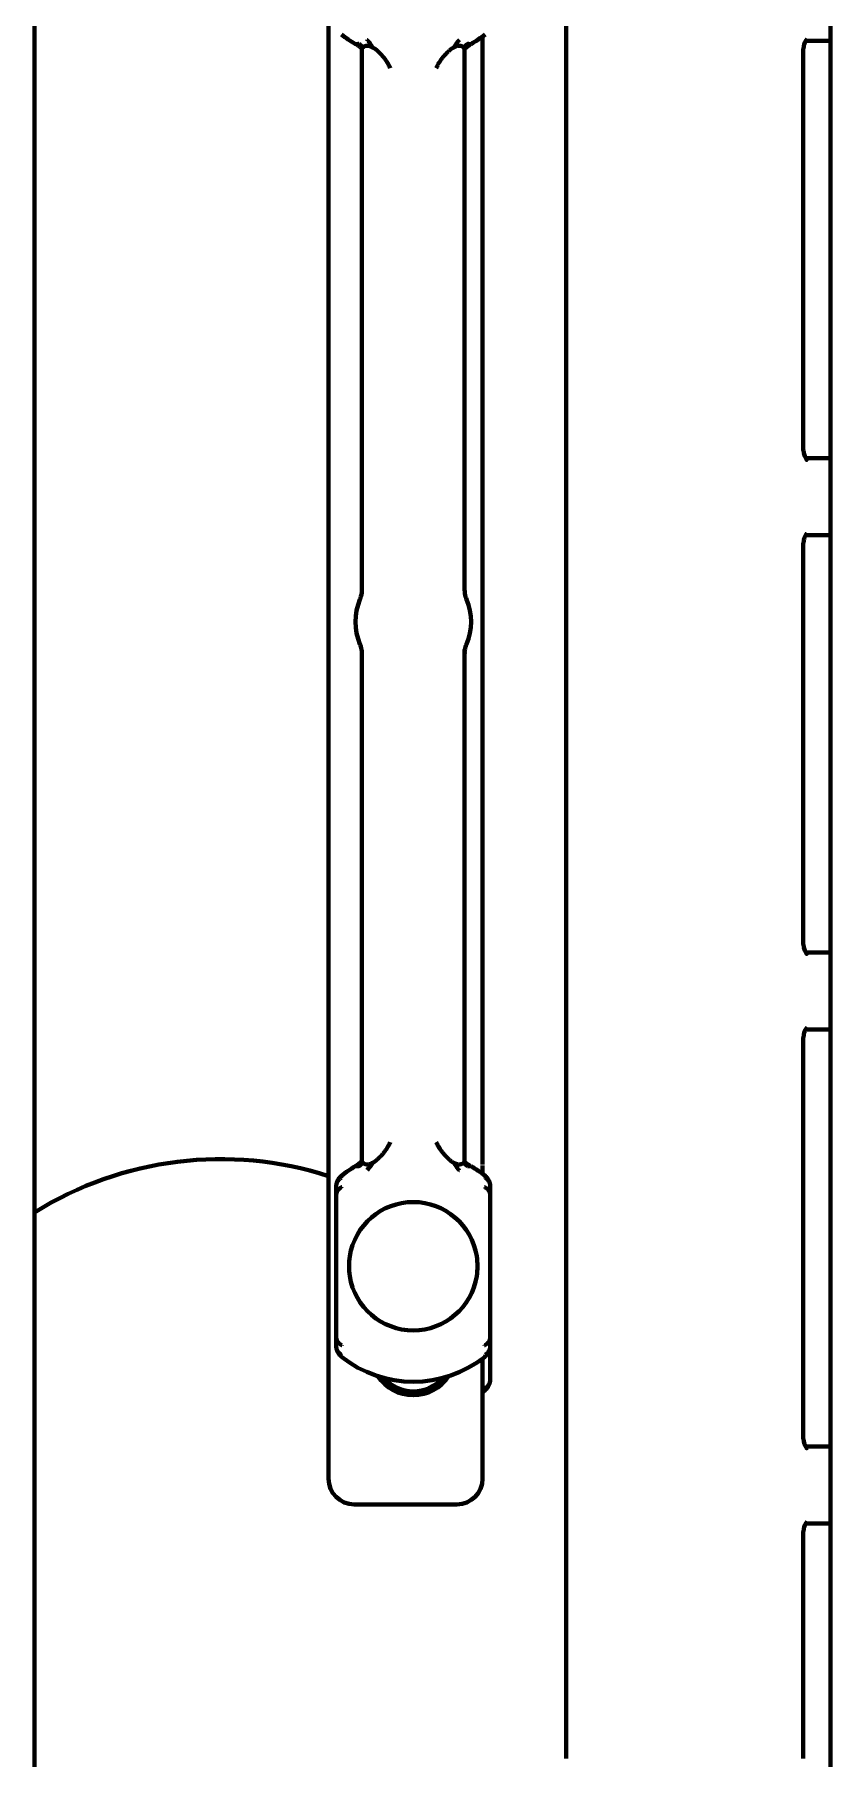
# Model space of a CAD drawing. Header units: inches. Extents: x -3022 to 7311, y 343 to 5680.
# Drawn here: x 5468.5 to 5499.5, y 2340.8 to 2407.9 of the extents above; entities that cross this region are included whole.
import ezdxf

# ---------------------------------------------------------------- set-up
doc = ezdxf.new("R2010")
doc.units = ezdxf.units.IN

msp = doc.modelspace()

# ---------------------------------------------------------------- linework, layer by layer
at = {"linetype": 'Continuous', "lineweight": 70}
for p, q in [((5468.479, 3920.692), (5468.479, 2255.492)), ((5499.479, 2281.295), (5499.479, 3919.296)), ((5479.929, 2522.045), (5479.929, 2351.695)), ((5489.182, 2439.695), (5489.182, 2340.797)), ((5481.229, 2407.391), (5481.229, 2386.146)), ((5485.228, 2407.392), (5485.184, 2407.443)), ((5485.228, 2386.321), (5485.228, 2407.391)), ((5485.929, 2407.869), (5485.929, 2363.935)), ((5499.479, 2407.695), (5498.513, 2407.695)), ((5498.41, 2391.945), (5498.41, 2407.195)), ((5498.551, 2391.445), (5499.479, 2391.445)), ((5498.41, 2372.695), (5498.41, 2387.945)), ((5499.479, 2388.445), (5498.513, 2388.445)), ((5485.302, 2385.944), (5485.303, 2385.941)), ((5481.155, 2384.197), (5481.154, 2384.2)), ((5481.229, 2383.82), (5481.229, 2364.05)), ((5485.228, 2364.05), (5485.228, 2383.995)), ((5498.551, 2372.195), (5499.479, 2372.195)), ((5499.479, 2369.195), (5498.513, 2369.195)), ((5498.41, 2353.445), (5498.41, 2368.695)), ((5485.929, 2363.888), (5485.929, 2363.572)), ((5480.432, 2363.496), (5480.475, 2363.442)), ((5485.982, 2363.442), (5486.025, 2363.496)), ((5480.229, 2362.721), (5480.229, 2357.22)), ((5486.229, 2357.22), (5486.229, 2362.721)), ((5480.475, 2356.499), (5480.432, 2356.445)), ((5485.929, 2356.371), (5485.929, 2351.695)), ((5486.025, 2356.445), (5485.982, 2356.499)), ((5486.229, 2356.855), (5486.229, 2355.562)), ((5486.028, 2355.147), (5485.928, 2355.07)), ((5498.551, 2352.945), (5499.479, 2352.945)), ((5484.929, 2350.695), (5480.929, 2350.695)), ((5499.479, 2349.945), (5498.513, 2349.945)), ((5498.41, 2340.796), (5498.41, 2349.445))]:
    msp.add_line(p, q, dxfattribs=at)
for centre, radius, start, end in [((5483.229, 2411.47), 4.5, 231.57762, 240.00161), ((5483.229, 2411.47), 4.5, 299.99838, 308.43273), ((5483.229, 2385.07), 2.25, 157.23257, 202.76743), ((5483.229, 2385.07), 2.25, 337.23257, 22.76743), ((5475.728, 2350.447), 13.695, 72.13713, 121.95931), ((5483.229, 2359.97), 4.5, 119.99839, 128.43252), ((5483.229, 2359.97), 4.5, 51.57673, 60.00161), ((5483.229, 2359.97), 2.5, 8.88512, 171.11488), ((5483.229, 2359.97), 2.5, 171.11488, 188.88512), ((5483.229, 2359.97), 2.5, 351.11488, 8.88512), ((5483.229, 2359.97), 2.5, 188.88512, 351.11488), ((5483.229, 2359.97), 4.5, 231.57763, 308.4734), ((5483.229, 2356.595), 1.65, 213.43781, 326.56219), ((5483.229, 2356.595), 1.5, 220.75313, 319.2525), ((5485.699, 2355.562), 0.53, 308.4745, 0), ((5480.929, 2351.695), 1, 180, 270), ((5484.929, 2351.695), 1, 270, 0)]:
    msp.add_arc(centre, radius, start, end, dxfattribs=at)
for centre, major_axis, ratio, start_param, end_param in [((5486.216, 2406.288), (1.342, 0.629), 0.999709, 1.654922, 1.870026), ((5480.241, 2365.153), (1.342, 0.629), 0.999709, 4.796522, 5.011626), ((5480.741, 2363.102), (-0.312, 0.391), 0.210527, 6.282797, 6.783546), ((5485.716, 2356.838), (0.312, -0.391), 0.212305, 0.000913, 0.500435)]:
    msp.add_ellipse(centre, major_axis=major_axis, ratio=ratio, start_param=start_param, end_param=end_param, dxfattribs=at)
for points, knots in [([(5481.114, 2407.576), (5481.102, 2407.576), (5481.08, 2407.575), (5481.054, 2407.574), (5481.033, 2407.574), (5481.016, 2407.573), (5481.003, 2407.573), (5480.993, 2407.573), (5480.985, 2407.573), (5480.98, 2407.573), (5480.979, 2407.573), (5480.979, 2407.573)], [0, 0, 0, 0, 0.111111, 0.222222, 0.333333, 0.444444, 0.555555, 0.666666, 0.777777, 0.888888, 1, 1, 1, 1]), ([(5480.979, 2407.573), (5480.979, 2407.573), (5480.98, 2407.573), (5480.98, 2407.572), (5480.98, 2407.572)], [0, 0, 0, 0, 0.799483, 1, 1, 1, 1]), ([(5481.65, 2407.441), (5481.611, 2407.463), (5481.572, 2407.479), (5481.523, 2407.493), (5481.514, 2407.495), (5481.495, 2407.499), (5481.486, 2407.501), (5481.458, 2407.505), (5481.441, 2407.506), (5481.415, 2407.505), (5481.407, 2407.505), (5481.391, 2407.503), (5481.383, 2407.502), (5481.361, 2407.498), (5481.347, 2407.493), (5481.328, 2407.485), (5481.322, 2407.482), (5481.311, 2407.476), (5481.295, 2407.465), (5481.281, 2407.453), (5481.273, 2407.444)], [0, 0, 0, 0, 0.25, 0.25, 0.3125, 0.3125, 0.375, 0.375, 0.5, 0.5, 0.5625, 0.5625, 0.625, 0.625, 0.75, 0.75, 0.8125, 0.8125, 0.875, 1, 1, 1, 1]), ([(5485.184, 2407.444), (5485.168, 2407.462), (5485.148, 2407.477), (5485.116, 2407.491), (5485.11, 2407.493), (5485.096, 2407.497), (5485.089, 2407.499), (5485.067, 2407.503), (5485.051, 2407.505), (5485.026, 2407.506), (5485.017, 2407.505), (5484.999, 2407.504), (5484.99, 2407.503), (5484.963, 2407.5), (5484.944, 2407.496), (5484.915, 2407.488), (5484.905, 2407.485), (5484.885, 2407.478), (5484.876, 2407.474), (5484.846, 2407.462), (5484.827, 2407.452), (5484.807, 2407.441)], [0, 0, 0, 0, 0.25, 0.25, 0.3125, 0.3125, 0.375, 0.375, 0.5, 0.5, 0.5625, 0.5625, 0.625, 0.625, 0.75, 0.75, 0.8125, 0.8125, 0.875, 0.875, 1, 1, 1, 1]), ([(5485.479, 2407.573), (5485.478, 2407.573), (5485.478, 2407.573), (5485.478, 2407.573), (5485.478, 2407.573), (5485.477, 2407.573), (5485.472, 2407.573), (5485.464, 2407.573), (5485.452, 2407.573), (5485.435, 2407.573), (5485.413, 2407.574), (5485.384, 2407.575), (5485.357, 2407.576), (5485.343, 2407.576), (5485.343, 2407.576), (5485.342, 2407.576)], [0, 0, 0, 0, 0.000001, 0.000001, 0.000001, 0.125, 0.25, 0.375, 0.5, 0.625, 0.749999, 0.874999, 0.999999, 0.999999, 1, 1, 1, 1]), ([(5498.41, 2407.195), (5498.41, 2407.271), (5498.421, 2407.414), (5498.466, 2407.597), (5498.521, 2407.721), (5498.552, 2407.761), (5498.556, 2407.766), (5498.556, 2407.766)], [0, 0, 0, 0, 0.239269, 0.485113, 0.691034, 0.916821, 1, 1, 1, 1]), ([(5498.556, 2391.376), (5498.556, 2391.375), (5498.554, 2391.377), (5498.528, 2391.409), (5498.478, 2391.514), (5498.431, 2391.674), (5498.412, 2391.829), (5498.41, 2391.921), (5498.41, 2391.945)], [0, 0, 0, 0, 0.064595, 0.272965, 0.480399, 0.692617, 0.92171, 1, 1, 1, 1]), ([(5498.41, 2387.945), (5498.41, 2388.021), (5498.421, 2388.164), (5498.466, 2388.347), (5498.521, 2388.471), (5498.552, 2388.511), (5498.556, 2388.516), (5498.556, 2388.516)], [0, 0, 0, 0, 0.239269, 0.485113, 0.691034, 0.916821, 1, 1, 1, 1]), ([(5481.225, 2386.321), (5481.227, 2386.29), (5481.226, 2386.213), (5481.208, 2386.107), (5481.182, 2386.017), (5481.164, 2385.967), (5481.155, 2385.945), (5481.153, 2385.939), (5481.152, 2385.938), (5481.152, 2385.936), (5481.151, 2385.935), (5481.151, 2385.935), (5481.152, 2385.936), (5481.153, 2385.939), (5481.154, 2385.942)], [0, 0, 0, 0, 0.192641, 0.46939, 0.660242, 0.766372, 0.796104, 0.80381, 0.809134, 0.815266, 0.825483, 0.848577, 0.923342, 1, 1, 1, 1]), ([(5485.302, 2385.944), (5485.302, 2385.945), (5485.29, 2385.974), (5485.246, 2386.1), (5485.23, 2386.224), (5485.23, 2386.321)], [0, 0, 0, 0, 0.009299, 0.261296, 1, 1, 1, 1]), ([(5481.155, 2384.197), (5481.155, 2384.196), (5481.167, 2384.168), (5481.204, 2384.057), (5481.234, 2383.932), (5481.226, 2383.835), (5481.224, 2383.82)], [0, 0, 0, 0, 0.009262, 0.246774, 0.884162, 1, 1, 1, 1]), ([(5485.232, 2383.82), (5485.23, 2383.852), (5485.231, 2383.928), (5485.25, 2384.035), (5485.275, 2384.125), (5485.293, 2384.174), (5485.302, 2384.196), (5485.304, 2384.202), (5485.305, 2384.203), (5485.305, 2384.204), (5485.306, 2384.206), (5485.306, 2384.206), (5485.305, 2384.205), (5485.304, 2384.201), (5485.303, 2384.199)], [0, 0, 0, 0, 0.194649, 0.470857, 0.661147, 0.766771, 0.796187, 0.803844, 0.809152, 0.815288, 0.825535, 0.848758, 0.924174, 1, 1, 1, 1]), ([(5498.556, 2372.126), (5498.556, 2372.125), (5498.554, 2372.127), (5498.528, 2372.159), (5498.478, 2372.264), (5498.431, 2372.424), (5498.412, 2372.579), (5498.41, 2372.671), (5498.41, 2372.695)], [0, 0, 0, 0, 0.064595, 0.272965, 0.480399, 0.692617, 0.92171, 1, 1, 1, 1]), ([(5498.41, 2368.695), (5498.41, 2368.771), (5498.421, 2368.914), (5498.466, 2369.097), (5498.521, 2369.221), (5498.552, 2369.261), (5498.556, 2369.266), (5498.556, 2369.266)], [0, 0, 0, 0, 0.239269, 0.485113, 0.691034, 0.916821, 1, 1, 1, 1]), ([(5480.978, 2363.867), (5480.979, 2363.868), (5480.979, 2363.868), (5480.979, 2363.868), (5480.979, 2363.868), (5480.98, 2363.868), (5480.985, 2363.868), (5480.993, 2363.868), (5481.005, 2363.868), (5481.022, 2363.867), (5481.044, 2363.867), (5481.073, 2363.866), (5481.1, 2363.865), (5481.114, 2363.864)], [0, 0, 0, 0, 0.000002, 0.000002, 0.000002, 0.125002, 0.250001, 0.375001, 0.500001, 0.625001, 0.75, 0.875, 1, 1, 1, 1]), ([(5481.273, 2363.997), (5481.289, 2363.979), (5481.309, 2363.964), (5481.341, 2363.95), (5481.347, 2363.948), (5481.361, 2363.944), (5481.368, 2363.942), (5481.39, 2363.937), (5481.406, 2363.936), (5481.431, 2363.935), (5481.44, 2363.935), (5481.458, 2363.936), (5481.467, 2363.937), (5481.495, 2363.941), (5481.513, 2363.945), (5481.542, 2363.953), (5481.552, 2363.956), (5481.572, 2363.963), (5481.581, 2363.967), (5481.611, 2363.979), (5481.63, 2363.989), (5481.65, 2364)], [0, 0, 0, 0, 0.25, 0.25, 0.3125, 0.3125, 0.375, 0.375, 0.5, 0.5, 0.5625, 0.5625, 0.625, 0.625, 0.75, 0.75, 0.8125, 0.8125, 0.875, 0.875, 1, 1, 1, 1]), ([(5484.807, 2364), (5484.846, 2363.978), (5484.885, 2363.962), (5484.934, 2363.948), (5484.943, 2363.946), (5484.962, 2363.942), (5484.971, 2363.94), (5484.999, 2363.936), (5485.016, 2363.935), (5485.042, 2363.936), (5485.05, 2363.936), (5485.066, 2363.938), (5485.074, 2363.939), (5485.096, 2363.943), (5485.11, 2363.948), (5485.129, 2363.956), (5485.135, 2363.959), (5485.146, 2363.965), (5485.162, 2363.975), (5485.176, 2363.988), (5485.184, 2363.997)], [0, 0, 0, 0, 0.25, 0.25, 0.3125, 0.3125, 0.375, 0.375, 0.5, 0.5, 0.5625, 0.5625, 0.625, 0.625, 0.75, 0.75, 0.8125, 0.8125, 0.875, 1, 1, 1, 1]), ([(5485.184, 2363.997), (5485.19, 2364.004), (5485.2, 2364.017), (5485.211, 2364.03), (5485.219, 2364.04), (5485.224, 2364.045), (5485.227, 2364.048), (5485.228, 2364.049), (5485.228, 2364.049)], [0, 0, 0, 0, 0.166664, 0.333327, 0.499991, 0.666654, 0.833318, 1, 1, 1, 1]), ([(5485.343, 2363.864), (5485.355, 2363.865), (5485.377, 2363.866), (5485.403, 2363.867), (5485.424, 2363.867), (5485.441, 2363.868), (5485.454, 2363.868), (5485.464, 2363.868), (5485.472, 2363.868), (5485.477, 2363.868), (5485.478, 2363.868), (5485.478, 2363.868)], [0, 0, 0, 0, 0.111111, 0.222222, 0.333333, 0.444444, 0.555555, 0.666666, 0.777777, 0.888888, 1, 1, 1, 1]), ([(5485.478, 2363.868), (5485.478, 2363.868), (5485.477, 2363.868), (5485.477, 2363.869), (5485.477, 2363.869)], [0, 0, 0, 0, 0.799482, 1, 1, 1, 1]), ([(5480.43, 2363.495), (5480.427, 2363.492), (5480.421, 2363.487), (5480.411, 2363.479), (5480.402, 2363.471), (5480.393, 2363.462), (5480.384, 2363.453), (5480.375, 2363.444), (5480.366, 2363.435), (5480.358, 2363.425), (5480.349, 2363.415), (5480.341, 2363.404), (5480.332, 2363.393), (5480.324, 2363.382), (5480.317, 2363.371), (5480.309, 2363.359), (5480.302, 2363.347), (5480.294, 2363.334), (5480.288, 2363.321), (5480.282, 2363.31), (5480.278, 2363.301), (5480.274, 2363.292), (5480.27, 2363.283), (5480.266, 2363.272), (5480.261, 2363.261), (5480.257, 2363.248), (5480.252, 2363.234), (5480.248, 2363.219), (5480.243, 2363.202), (5480.239, 2363.185), (5480.236, 2363.166), (5480.233, 2363.146), (5480.231, 2363.124), (5480.229, 2363.102), (5480.229, 2363.086), (5480.229, 2363.078)], [0, 0, 0, 0, 0.025171, 0.050666, 0.076486, 0.102633, 0.129109, 0.155914, 0.18305, 0.210518, 0.238318, 0.266453, 0.294923, 0.323728, 0.352869, 0.382347, 0.412161, 0.442313, 0.472802, 0.503628, 0.520183, 0.539089, 0.56035, 0.583969, 0.609949, 0.638294, 0.669006, 0.702086, 0.737538, 0.775362, 0.815557, 0.858122, 0.903055, 0.950349, 1, 1, 1, 1]), ([(5480.229, 2363.078), (5480.229, 2363.082), (5480.229, 2363.088), (5480.229, 2363.098), (5480.23, 2363.107), (5480.231, 2363.116), (5480.232, 2363.125), (5480.233, 2363.133), (5480.234, 2363.142), (5480.236, 2363.15), (5480.238, 2363.158), (5480.24, 2363.166), (5480.242, 2363.174), (5480.244, 2363.181), (5480.246, 2363.189), (5480.249, 2363.196), (5480.251, 2363.202), (5480.254, 2363.209), (5480.256, 2363.215), (5480.259, 2363.222), (5480.262, 2363.228), (5480.264, 2363.233), (5480.267, 2363.239), (5480.27, 2363.244), (5480.273, 2363.249), (5480.275, 2363.254), (5480.278, 2363.259), (5480.284, 2363.269), (5480.292, 2363.283), (5480.305, 2363.301), (5480.318, 2363.318), (5480.332, 2363.334), (5480.347, 2363.35), (5480.363, 2363.364), (5480.378, 2363.378), (5480.395, 2363.391), (5480.411, 2363.403), (5480.423, 2363.411), (5480.429, 2363.415)], [0, 0, 0, 0, 0.024973, 0.049479, 0.073516, 0.097084, 0.120183, 0.142811, 0.16497, 0.186657, 0.207874, 0.228619, 0.248894, 0.268697, 0.28803, 0.306892, 0.325284, 0.343205, 0.360656, 0.377639, 0.394152, 0.410196, 0.425772, 0.440881, 0.455523, 0.469698, 0.483407, 0.496651, 0.550923, 0.604307, 0.656806, 0.708423, 0.759165, 0.809037, 0.858048, 0.906205, 0.953519, 1, 1, 1, 1]), ([(5480.453, 2363.053), (5480.45, 2363.052), (5480.443, 2363.048), (5480.434, 2363.043), (5480.425, 2363.037), (5480.415, 2363.031), (5480.406, 2363.025), (5480.397, 2363.019), (5480.388, 2363.012), (5480.38, 2363.005), (5480.371, 2362.998), (5480.362, 2362.991), (5480.354, 2362.984), (5480.346, 2362.976), (5480.338, 2362.968), (5480.33, 2362.96), (5480.322, 2362.952), (5480.315, 2362.944), (5480.308, 2362.935), (5480.301, 2362.926), (5480.294, 2362.917), (5480.288, 2362.908), (5480.282, 2362.898), (5480.276, 2362.889), (5480.27, 2362.879), (5480.264, 2362.868), (5480.259, 2362.856), (5480.253, 2362.844), (5480.248, 2362.831), (5480.243, 2362.817), (5480.239, 2362.803), (5480.236, 2362.788), (5480.233, 2362.772), (5480.23, 2362.756), (5480.229, 2362.739), (5480.229, 2362.727), (5480.229, 2362.721)], [0, 0, 0, 0, 0.023051, 0.046302, 0.069757, 0.093418, 0.117289, 0.141371, 0.165669, 0.190184, 0.214918, 0.239874, 0.265054, 0.29046, 0.316093, 0.341956, 0.368049, 0.394373, 0.420931, 0.447722, 0.474747, 0.502007, 0.52759, 0.55469, 0.583315, 0.61347, 0.645164, 0.678399, 0.71318, 0.749511, 0.787392, 0.826825, 0.867806, 0.910333, 0.954401, 1, 1, 1, 1]), ([(5486.228, 2362.721), (5486.228, 2362.724), (5486.228, 2362.73), (5486.228, 2362.738), (5486.227, 2362.746), (5486.227, 2362.755), (5486.226, 2362.763), (5486.225, 2362.77), (5486.223, 2362.778), (5486.222, 2362.786), (5486.22, 2362.793), (5486.218, 2362.8), (5486.216, 2362.807), (5486.214, 2362.814), (5486.212, 2362.821), (5486.21, 2362.827), (5486.208, 2362.834), (5486.205, 2362.84), (5486.203, 2362.846), (5486.2, 2362.852), (5486.198, 2362.858), (5486.195, 2362.864), (5486.192, 2362.869), (5486.189, 2362.874), (5486.187, 2362.879), (5486.184, 2362.884), (5486.181, 2362.889), (5486.178, 2362.894), (5486.175, 2362.898), (5486.173, 2362.903), (5486.167, 2362.911), (5486.158, 2362.924), (5486.145, 2362.94), (5486.132, 2362.956), (5486.117, 2362.97), (5486.103, 2362.984), (5486.087, 2362.998), (5486.071, 2363.01), (5486.055, 2363.022), (5486.038, 2363.033), (5486.022, 2363.044), (5486.01, 2363.05), (5486.004, 2363.053)], [0, 0, 0, 0, 0.022145, 0.043936, 0.06537, 0.086448, 0.107169, 0.12753, 0.147533, 0.167177, 0.186461, 0.205385, 0.223948, 0.242152, 0.259995, 0.277478, 0.294602, 0.311365, 0.327769, 0.343815, 0.359501, 0.37483, 0.389801, 0.404416, 0.418674, 0.432577, 0.446125, 0.459319, 0.47216, 0.484648, 0.496785, 0.546297, 0.595032, 0.642993, 0.690188, 0.736624, 0.782312, 0.827263, 0.871492, 0.915013, 0.957843, 1, 1, 1, 1]), ([(5486.228, 2363.078), (5486.228, 2363.082), (5486.228, 2363.089), (5486.228, 2363.1), (5486.227, 2363.11), (5486.227, 2363.121), (5486.226, 2363.131), (5486.225, 2363.14), (5486.224, 2363.15), (5486.222, 2363.159), (5486.221, 2363.168), (5486.219, 2363.177), (5486.217, 2363.185), (5486.216, 2363.193), (5486.214, 2363.201), (5486.212, 2363.209), (5486.21, 2363.216), (5486.208, 2363.223), (5486.206, 2363.23), (5486.204, 2363.237), (5486.202, 2363.243), (5486.2, 2363.25), (5486.198, 2363.255), (5486.196, 2363.261), (5486.194, 2363.267), (5486.192, 2363.272), (5486.19, 2363.277), (5486.188, 2363.281), (5486.186, 2363.286), (5486.184, 2363.29), (5486.182, 2363.294), (5486.181, 2363.298), (5486.179, 2363.301), (5486.178, 2363.305), (5486.173, 2363.315), (5486.164, 2363.331), (5486.151, 2363.354), (5486.138, 2363.375), (5486.123, 2363.396), (5486.108, 2363.415), (5486.093, 2363.433), (5486.077, 2363.45), (5486.06, 2363.466), (5486.044, 2363.481), (5486.032, 2363.49), (5486.027, 2363.495)], [0, 0, 0, 0, 0.022871, 0.045255, 0.067151, 0.088558, 0.109477, 0.129906, 0.149846, 0.169295, 0.188253, 0.206721, 0.224697, 0.242183, 0.259177, 0.27568, 0.291693, 0.307214, 0.322245, 0.336784, 0.350834, 0.364392, 0.377461, 0.39004, 0.40213, 0.41373, 0.424842, 0.435464, 0.445599, 0.455245, 0.464404, 0.473075, 0.481259, 0.488956, 0.496167, 0.551431, 0.605603, 0.658683, 0.710673, 0.761578, 0.8114, 0.860146, 0.907823, 0.954438, 1, 1, 1, 1]), ([(5486.029, 2363.415), (5486.032, 2363.413), (5486.038, 2363.409), (5486.046, 2363.403), (5486.055, 2363.396), (5486.064, 2363.39), (5486.073, 2363.383), (5486.081, 2363.376), (5486.089, 2363.369), (5486.098, 2363.361), (5486.106, 2363.353), (5486.114, 2363.345), (5486.121, 2363.337), (5486.129, 2363.329), (5486.136, 2363.32), (5486.144, 2363.311), (5486.151, 2363.302), (5486.157, 2363.293), (5486.164, 2363.284), (5486.17, 2363.274), (5486.176, 2363.264), (5486.182, 2363.254), (5486.187, 2363.244), (5486.193, 2363.233), (5486.198, 2363.221), (5486.203, 2363.209), (5486.208, 2363.195), (5486.213, 2363.181), (5486.217, 2363.166), (5486.221, 2363.15), (5486.224, 2363.133), (5486.226, 2363.116), (5486.228, 2363.097), (5486.228, 2363.085), (5486.228, 2363.078)], [0, 0, 0, 0, 0.024355, 0.04894, 0.073756, 0.098805, 0.124087, 0.149606, 0.175361, 0.201355, 0.227588, 0.254061, 0.280776, 0.307734, 0.334935, 0.36238, 0.39007, 0.418005, 0.446186, 0.474613, 0.503287, 0.530252, 0.559079, 0.589773, 0.622339, 0.65678, 0.693098, 0.731298, 0.77138, 0.813344, 0.857191, 0.902919, 0.950523, 1, 1, 1, 1]), ([(5480.229, 2357.22), (5480.229, 2357.217), (5480.229, 2357.211), (5480.229, 2357.203), (5480.23, 2357.194), (5480.23, 2357.186), (5480.231, 2357.178), (5480.232, 2357.17), (5480.234, 2357.163), (5480.235, 2357.155), (5480.237, 2357.148), (5480.239, 2357.141), (5480.241, 2357.133), (5480.243, 2357.127), (5480.245, 2357.12), (5480.247, 2357.113), (5480.249, 2357.107), (5480.252, 2357.101), (5480.254, 2357.094), (5480.257, 2357.089), (5480.26, 2357.083), (5480.262, 2357.077), (5480.265, 2357.072), (5480.268, 2357.066), (5480.271, 2357.061), (5480.273, 2357.056), (5480.276, 2357.051), (5480.279, 2357.047), (5480.282, 2357.042), (5480.285, 2357.038), (5480.29, 2357.029), (5480.299, 2357.017), (5480.312, 2357.001), (5480.326, 2356.985), (5480.34, 2356.97), (5480.355, 2356.957), (5480.37, 2356.943), (5480.386, 2356.931), (5480.402, 2356.919), (5480.419, 2356.908), (5480.435, 2356.897), (5480.447, 2356.891), (5480.453, 2356.888)], [0, 0, 0, 0, 0.022174, 0.043992, 0.065454, 0.086559, 0.107306, 0.127693, 0.147722, 0.16739, 0.186699, 0.205647, 0.224234, 0.24246, 0.260326, 0.277831, 0.294975, 0.31176, 0.328185, 0.34425, 0.359956, 0.375304, 0.390294, 0.404926, 0.419202, 0.433122, 0.446686, 0.459896, 0.472753, 0.485256, 0.497408, 0.546852, 0.595521, 0.643419, 0.690553, 0.736931, 0.782562, 0.827459, 0.871636, 0.915107, 0.957889, 1, 1, 1, 1]), ([(5486.004, 2356.888), (5486.007, 2356.889), (5486.014, 2356.893), (5486.023, 2356.898), (5486.033, 2356.904), (5486.042, 2356.91), (5486.051, 2356.916), (5486.06, 2356.922), (5486.069, 2356.929), (5486.078, 2356.936), (5486.086, 2356.943), (5486.095, 2356.95), (5486.103, 2356.957), (5486.111, 2356.965), (5486.119, 2356.973), (5486.127, 2356.981), (5486.135, 2356.989), (5486.142, 2356.998), (5486.15, 2357.006), (5486.157, 2357.015), (5486.163, 2357.024), (5486.17, 2357.034), (5486.176, 2357.043), (5486.182, 2357.052), (5486.187, 2357.063), (5486.193, 2357.074), (5486.199, 2357.085), (5486.204, 2357.097), (5486.209, 2357.11), (5486.214, 2357.124), (5486.218, 2357.138), (5486.221, 2357.153), (5486.224, 2357.169), (5486.227, 2357.185), (5486.228, 2357.202), (5486.228, 2357.214), (5486.228, 2357.22)], [0, 0, 0, 0, 0.023097, 0.046395, 0.069897, 0.093606, 0.117525, 0.141658, 0.166006, 0.190572, 0.215358, 0.240367, 0.265601, 0.291062, 0.316751, 0.34267, 0.36882, 0.395203, 0.421819, 0.44867, 0.475757, 0.503078, 0.528611, 0.555657, 0.584223, 0.614317, 0.645944, 0.679109, 0.713816, 0.750069, 0.787867, 0.827213, 0.868103, 0.910536, 0.954504, 1, 1, 1, 1]), ([(5480.229, 2356.862), (5480.229, 2356.859), (5480.229, 2356.852), (5480.229, 2356.841), (5480.23, 2356.83), (5480.23, 2356.82), (5480.231, 2356.81), (5480.232, 2356.8), (5480.234, 2356.791), (5480.235, 2356.782), (5480.236, 2356.773), (5480.238, 2356.764), (5480.24, 2356.756), (5480.241, 2356.748), (5480.243, 2356.74), (5480.245, 2356.732), (5480.247, 2356.725), (5480.249, 2356.717), (5480.251, 2356.711), (5480.253, 2356.704), (5480.255, 2356.697), (5480.257, 2356.691), (5480.259, 2356.685), (5480.261, 2356.68), (5480.263, 2356.674), (5480.265, 2356.669), (5480.267, 2356.664), (5480.269, 2356.66), (5480.271, 2356.655), (5480.273, 2356.651), (5480.275, 2356.647), (5480.276, 2356.643), (5480.278, 2356.639), (5480.28, 2356.636), (5480.284, 2356.626), (5480.293, 2356.609), (5480.306, 2356.587), (5480.319, 2356.566), (5480.334, 2356.545), (5480.349, 2356.526), (5480.364, 2356.508), (5480.38, 2356.491), (5480.397, 2356.475), (5480.413, 2356.46), (5480.425, 2356.451), (5480.43, 2356.446)], [0, 0, 0, 0, 0.022864, 0.045241, 0.067131, 0.088533, 0.109447, 0.129871, 0.149806, 0.169251, 0.188206, 0.20667, 0.224644, 0.242128, 0.25912, 0.275622, 0.291634, 0.307154, 0.322185, 0.336725, 0.350775, 0.364335, 0.377406, 0.389987, 0.402079, 0.413682, 0.424797, 0.435423, 0.445562, 0.455213, 0.464376, 0.473053, 0.481243, 0.488947, 0.496164, 0.551428, 0.605599, 0.65868, 0.71067, 0.761575, 0.811398, 0.860144, 0.907821, 0.954437, 1, 1, 1, 1]), ([(5480.429, 2356.526), (5480.425, 2356.528), (5480.419, 2356.532), (5480.411, 2356.538), (5480.402, 2356.545), (5480.393, 2356.551), (5480.384, 2356.558), (5480.376, 2356.565), (5480.368, 2356.572), (5480.359, 2356.58), (5480.351, 2356.588), (5480.343, 2356.595), (5480.336, 2356.604), (5480.328, 2356.612), (5480.321, 2356.621), (5480.313, 2356.629), (5480.306, 2356.639), (5480.3, 2356.648), (5480.293, 2356.657), (5480.287, 2356.667), (5480.281, 2356.677), (5480.275, 2356.687), (5480.27, 2356.697), (5480.264, 2356.708), (5480.259, 2356.72), (5480.254, 2356.732), (5480.249, 2356.746), (5480.244, 2356.76), (5480.24, 2356.775), (5480.236, 2356.791), (5480.233, 2356.808), (5480.231, 2356.825), (5480.229, 2356.844), (5480.229, 2356.856), (5480.229, 2356.862)], [0, 0, 0, 0, 0.024357, 0.048944, 0.073762, 0.098813, 0.124098, 0.149618, 0.175376, 0.201372, 0.227608, 0.254084, 0.280802, 0.307763, 0.334967, 0.362416, 0.390109, 0.418048, 0.446233, 0.474664, 0.503341, 0.530295, 0.559113, 0.589798, 0.622356, 0.65679, 0.693104, 0.731299, 0.771378, 0.813341, 0.857187, 0.902915, 0.950521, 1, 1, 1, 1]), ([(5486.028, 2356.447), (5486.031, 2356.45), (5486.038, 2356.455), (5486.047, 2356.463), (5486.056, 2356.471), (5486.065, 2356.479), (5486.074, 2356.488), (5486.083, 2356.497), (5486.091, 2356.507), (5486.1, 2356.517), (5486.108, 2356.527), (5486.117, 2356.537), (5486.125, 2356.548), (5486.133, 2356.559), (5486.141, 2356.571), (5486.148, 2356.582), (5486.156, 2356.594), (5486.163, 2356.607), (5486.169, 2356.62), (5486.175, 2356.631), (5486.179, 2356.64), (5486.183, 2356.647), (5486.186, 2356.656), (5486.191, 2356.666), (5486.195, 2356.677), (5486.199, 2356.69), (5486.204, 2356.704), (5486.209, 2356.719), (5486.213, 2356.736), (5486.217, 2356.753), (5486.221, 2356.773), (5486.224, 2356.793), (5486.226, 2356.815), (5486.228, 2356.838), (5486.228, 2356.854), (5486.228, 2356.862)], [0, 0, 0, 0, 0.025024, 0.050378, 0.076062, 0.102079, 0.128429, 0.155115, 0.182136, 0.209495, 0.237192, 0.265228, 0.293604, 0.32232, 0.351377, 0.380775, 0.410515, 0.440597, 0.47102, 0.501786, 0.516805, 0.534413, 0.554612, 0.577405, 0.602796, 0.630788, 0.661384, 0.694587, 0.730398, 0.768819, 0.809849, 0.853486, 0.899727, 0.948568, 1, 1, 1, 1]), ([(5486.228, 2356.862), (5486.228, 2356.859), (5486.228, 2356.853), (5486.228, 2356.844), (5486.227, 2356.834), (5486.226, 2356.825), (5486.225, 2356.816), (5486.224, 2356.808), (5486.223, 2356.799), (5486.221, 2356.791), (5486.219, 2356.783), (5486.217, 2356.775), (5486.215, 2356.768), (5486.213, 2356.76), (5486.211, 2356.753), (5486.208, 2356.746), (5486.206, 2356.739), (5486.204, 2356.733), (5486.201, 2356.726), (5486.198, 2356.72), (5486.196, 2356.714), (5486.193, 2356.708), (5486.19, 2356.702), (5486.187, 2356.697), (5486.185, 2356.692), (5486.182, 2356.687), (5486.179, 2356.682), (5486.174, 2356.672), (5486.165, 2356.658), (5486.152, 2356.64), (5486.139, 2356.623), (5486.125, 2356.607), (5486.11, 2356.591), (5486.095, 2356.577), (5486.079, 2356.563), (5486.062, 2356.55), (5486.046, 2356.537), (5486.034, 2356.53), (5486.028, 2356.526)], [0, 0, 0, 0, 0.024704, 0.048963, 0.072775, 0.09614, 0.119057, 0.141526, 0.163546, 0.185118, 0.206241, 0.226915, 0.24714, 0.266916, 0.286243, 0.305121, 0.323551, 0.341532, 0.359066, 0.376152, 0.392791, 0.408984, 0.42473, 0.440031, 0.454887, 0.469298, 0.483265, 0.496789, 0.550956, 0.604254, 0.656687, 0.708259, 0.758975, 0.808843, 0.857869, 0.906064, 0.953438, 1, 1, 1, 1]), ([(5486.029, 2355.226), (5486.032, 2355.228), (5486.038, 2355.232), (5486.046, 2355.238), (5486.055, 2355.245), (5486.064, 2355.251), (5486.073, 2355.258), (5486.081, 2355.265), (5486.089, 2355.272), (5486.098, 2355.28), (5486.106, 2355.288), (5486.114, 2355.295), (5486.121, 2355.304), (5486.129, 2355.312), (5486.136, 2355.321), (5486.144, 2355.329), (5486.151, 2355.339), (5486.157, 2355.348), (5486.164, 2355.357), (5486.17, 2355.367), (5486.176, 2355.377), (5486.182, 2355.387), (5486.187, 2355.397), (5486.193, 2355.408), (5486.198, 2355.42), (5486.203, 2355.432), (5486.208, 2355.446), (5486.213, 2355.46), (5486.217, 2355.475), (5486.221, 2355.491), (5486.224, 2355.508), (5486.226, 2355.525), (5486.228, 2355.544), (5486.228, 2355.556), (5486.228, 2355.562)], [0, 0, 0, 0, 0.024355, 0.04894, 0.073756, 0.098805, 0.124087, 0.149606, 0.175361, 0.201354, 0.227587, 0.254061, 0.280776, 0.307733, 0.334934, 0.362379, 0.390069, 0.418004, 0.446185, 0.474612, 0.503286, 0.530249, 0.559075, 0.589768, 0.622333, 0.656773, 0.693092, 0.731292, 0.771374, 0.813339, 0.857187, 0.902916, 0.950522, 1, 1, 1, 1]), ([(5498.556, 2352.876), (5498.556, 2352.875), (5498.554, 2352.877), (5498.528, 2352.909), (5498.478, 2353.014), (5498.431, 2353.174), (5498.412, 2353.329), (5498.41, 2353.421), (5498.41, 2353.445)], [0, 0, 0, 0, 0.064595, 0.272965, 0.480399, 0.692617, 0.92171, 1, 1, 1, 1]), ([(5498.41, 2349.445), (5498.41, 2349.521), (5498.421, 2349.664), (5498.466, 2349.847), (5498.521, 2349.971), (5498.552, 2350.011), (5498.556, 2350.016), (5498.556, 2350.016)], [0, 0, 0, 0, 0.239269, 0.485113, 0.691034, 0.916821, 1, 1, 1, 1])]:
    msp.add_open_spline(points, degree=3, knots=knots, dxfattribs=at)
for points, weights in [([(5480.979, 2407.573), (5481.068, 2407.522), (5481.152, 2407.461), (5481.229, 2407.392)], [1.00266270954, 0.999112430153, 0.999112430153, 1.00266270954]), ([(5481.433, 2407.734), (5481.513, 2407.65), (5481.586, 2407.552), (5481.65, 2407.441)], [1.0519813924, 1.03075909864, 1.01603507857, 1.00780933218]), ([(5485.343, 2407.576), (5485.288, 2407.536), (5485.235, 2407.491), (5485.184, 2407.443)], [1.00266264298, 1.00023799031, 0.999469288309, 1.00035653698]), ([(5481.114, 2363.864), (5481.169, 2363.905), (5481.222, 2363.95), (5481.273, 2363.997)], [1.00266264298, 1.00023799031, 0.999469288309, 1.00035653698]), ([(5485.024, 2363.707), (5484.944, 2363.791), (5484.871, 2363.889), (5484.807, 2364)], [1.05198127797, 1.03075900917, 1.01603501308, 1.00780928969]), ([(5485.478, 2363.868), (5485.389, 2363.919), (5485.305, 2363.98), (5485.228, 2364.049)], [1.00266270954, 0.999112430153, 0.999112430153, 1.00266270954])]:
    msp.add_rational_spline(points, weights, degree=3, dxfattribs=at)
for points in [[(5481.114, 2407.577), (5481.17, 2407.536), (5481.223, 2407.491), (5481.273, 2407.443)], [(5481.273, 2407.443), (5481.267, 2407.436), (5481.257, 2407.424), (5481.246, 2407.41), (5481.238, 2407.401), (5481.233, 2407.395), (5481.23, 2407.392), (5481.229, 2407.392), (5481.229, 2407.392)], [(5481.829, 2407.315), (5481.815, 2407.327), (5481.788, 2407.351), (5481.743, 2407.384), (5481.697, 2407.414), (5481.666, 2407.432), (5481.65, 2407.441)], [(5482.329, 2406.639), (5482.318, 2406.664), (5482.295, 2406.714), (5482.253, 2406.796), (5482.2, 2406.884), (5482.134, 2406.981), (5482.051, 2407.085), (5481.952, 2407.196), (5481.872, 2407.275), (5481.829, 2407.315)], [(5484.628, 2407.315), (5484.585, 2407.275), (5484.505, 2407.196), (5484.406, 2407.085), (5484.323, 2406.981), (5484.257, 2406.884), (5484.204, 2406.796), (5484.162, 2406.714), (5484.139, 2406.664), (5484.128, 2406.639)], [(5484.807, 2407.441), (5484.791, 2407.432), (5484.76, 2407.414), (5484.714, 2407.384), (5484.669, 2407.351), (5484.642, 2407.327), (5484.628, 2407.315)], [(5485.024, 2407.734), (5484.944, 2407.65), (5484.871, 2407.551), (5484.807, 2407.441)], [(5485.478, 2407.573), (5485.389, 2407.522), (5485.305, 2407.461), (5485.228, 2407.392)], [(5482.329, 2364.801), (5482.318, 2364.777), (5482.295, 2364.726), (5482.254, 2364.646), (5482.2, 2364.557), (5482.134, 2364.46), (5482.052, 2364.356), (5481.952, 2364.245), (5481.872, 2364.166), (5481.829, 2364.126)], [(5484.628, 2364.126), (5484.585, 2364.166), (5484.505, 2364.246), (5484.405, 2364.357), (5484.323, 2364.46), (5484.257, 2364.557), (5484.203, 2364.646), (5484.162, 2364.726), (5484.139, 2364.777), (5484.128, 2364.801)], [(5480.979, 2363.868), (5481.068, 2363.919), (5481.152, 2363.98), (5481.229, 2364.049)], [(5481.229, 2364.049), (5481.229, 2364.049), (5481.23, 2364.048), (5481.233, 2364.045), (5481.238, 2364.04), (5481.246, 2364.03), (5481.257, 2364.017), (5481.267, 2364.004), (5481.273, 2363.997)], [(5481.433, 2363.707), (5481.513, 2363.791), (5481.586, 2363.89), (5481.65, 2364)], [(5481.65, 2364), (5481.666, 2364.008), (5481.697, 2364.027), (5481.743, 2364.057), (5481.788, 2364.09), (5481.815, 2364.113), (5481.829, 2364.126)], [(5484.628, 2364.126), (5484.642, 2364.113), (5484.669, 2364.09), (5484.714, 2364.057), (5484.76, 2364.027), (5484.791, 2364.008), (5484.807, 2364)], [(5485.343, 2363.864), (5485.287, 2363.905), (5485.234, 2363.95), (5485.184, 2363.997)], [(5480.229, 2363.078), (5480.229, 2362.961), (5480.229, 2362.842), (5480.229, 2362.721)], [(5486.229, 2362.721), (5486.229, 2362.842), (5486.229, 2362.961), (5486.229, 2363.078)], [(5480.229, 2357.22), (5480.229, 2357.099), (5480.229, 2356.98), (5480.229, 2356.862)], [(5486.229, 2356.862), (5486.229, 2356.98), (5486.229, 2357.099), (5486.229, 2357.22)]]:
    msp.add_open_spline(points, degree=3, dxfattribs=at)

doc.saveas('drawing.dxf')
